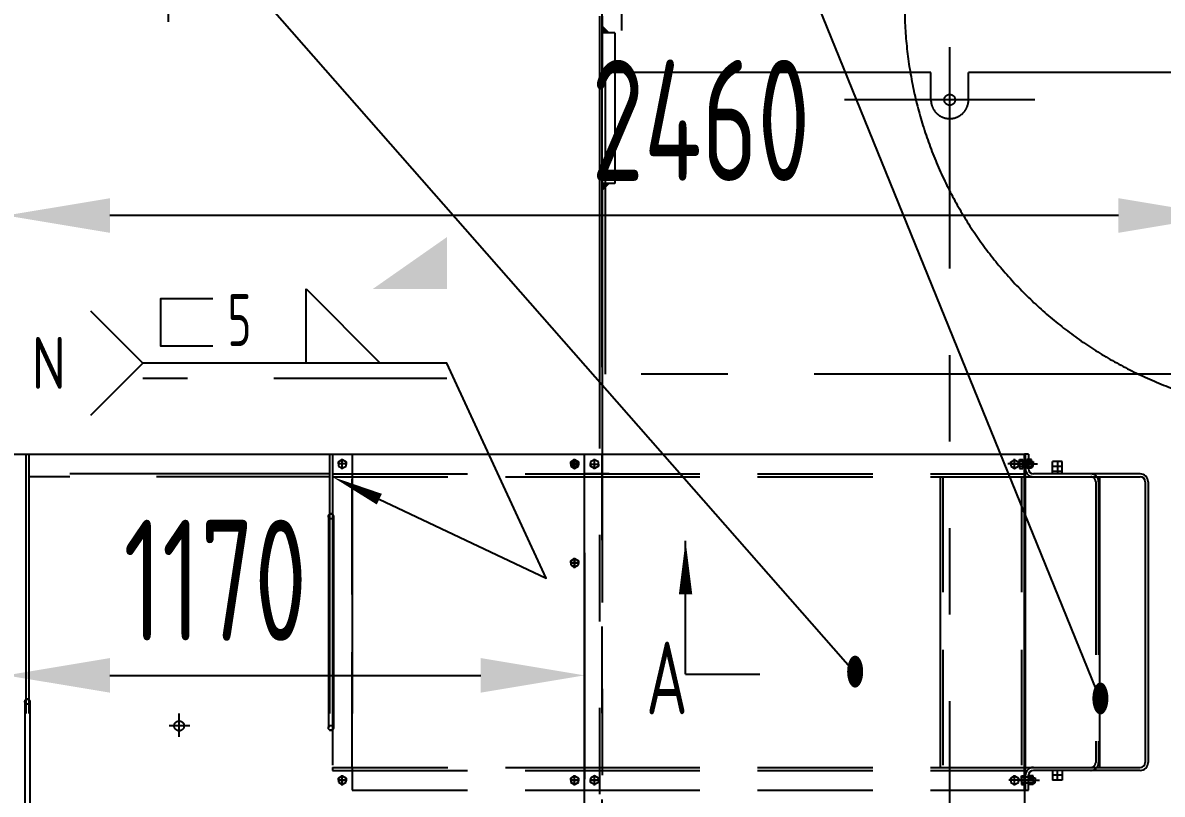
# Model space of a CAD drawing. Header units: millimetres. Extents: x 0 to 29400, y -802 to 20790.
# Drawn here: x 7674 to 9979, y 14981 to 16542 of the extents above; entities that cross this region are included whole.
import ezdxf
from ezdxf.enums import TextEntityAlignment as Align

# ---------------------------------------------------------------- set-up
doc = ezdxf.new("R2010")
doc.units = ezdxf.units.MM
doc.header["$LTSCALE"] = 700
for name, pattern in [('F', [0.75, 0.5, -0.25]), ('G', [2, 1.25, -0.25, 0.25, -0.25]), ('K', [2.5, 1.25, -0.25, 0.25, -0.25, 0.25, -0.25])]:
    doc.linetypes.add(name, pattern=pattern)
for name, color, linetype in [('01', 7, 'Continuous'), ('02', 1, 'Continuous'), ('04', 2, 'F'), ('05', 4, 'G'), ('07', 6, 'K'), ('08', 1, 'Continuous'), ('11', 3, 'Continuous'), ('13', 3, 'Continuous')]:
    doc.layers.add(name, color=color, linetype=linetype)
doc.styles.get("Standard").update_dxf_attribs({"font": 'isocp', "width": 0.707, "bigfont": 'intecad.shx'})
doc.dimstyles.new('INTE', dxfattribs={"dimscale": 70, "dimtxt": 3.5, "dimasz": 3, "dimexe": 3, "dimexo": 0, "dimgap": 1, "dimtad": 1, "dimdec": 0, "dimdsep": 46, "dimtxsty": 'Standard', "dimcen": 0, "dimclrd": 1, "dimclre": 1, "dimclrt": 3, "dimadec": 0, "dimazin": 0, "dimtfac": 1, "dimtdec": 0, "dimtmove": 0, "dimatfit": 0, "dimfxl": 1, "dimarcsym": 0})

# ---------------------------------------------------------------- blocks, each defined once
blk = doc.blocks.new('WERWER')
at = {"layer": '07', "color": 6, "linetype": 'K'}
for p, q in [((40258.5, 26279.1), (40258.5, 28752.1)), ((40961.5, 26478.5), (40961.5, 28676.4)), ((40264.5, 28625.1), (40264.5, 28015.1)), ((40923.5, 28625.1), (40264.5, 28625.1)), ((40923.5, 28570.1), (40923.5, 28625.1)), ((43312.5, 28625.1), (40999.5, 28625.1)), ((40999.5, 28570.1), (40999.5, 28625.1)), ((41133.6, 28570.1), (40748.4, 28570.1)), ((43312.5, 28015.1), (40264.5, 28015.1))]:
    blk.add_line(p, q, dxfattribs=at)
blk.add_circle((40961.5, 28570.1), 11, dxfattribs=at)
blk.add_arc((40961.5, 28570.1), 38, 180, 0, dxfattribs=at)
blk = doc.blocks.new('A$C78D047BC')
at = {"ltscale": 1.5}
for p, q in [((0, 33), (127, 33)), ((0, 33), (0, 22)), ((127, 33), (127, 22))]:
    blk.add_line(p, q, dxfattribs=at)
at = {"layer": '04', "color": 2, "linetype": 'F', "ltscale": 1.5}
for p, q in [((0, 28), (127, 28)), ((22, 0), (0, 22)), ((22, 0), (41.5, 0)), ((85.5, 0), (105, 0)), ((105, 0), (127, 22))]:
    blk.add_line(p, q, dxfattribs=at)
blk.add_arc((63.5, 0), 22, 0, 180, dxfattribs=at)
blk = doc.blocks.new('A$C2A0545B7')
at = {"layer": '04', "color": 2, "linetype": 'F'}
blk.add_circle((63.5, 54.2), 21.1, dxfattribs=at)
at = {"layer": '05', "color": 4, "linetype": 'G'}
blk.add_line((63.5, 109.9), (63.5, 0), dxfattribs=at)
blk.add_blockref('A$C78D047BC', (0, 53.3))
blk = doc.blocks.new('1116d')
at = {"layer": '04', "color": 2, "linetype": 'F'}
for centre in [(13536, 9658.6), (14171, 9658.6)]:
    blk.add_circle(centre, 21.1, dxfattribs=at)
at = {"layer": '04'}
blk.add_arc((13214.8, 9658.6), 21.1, 270, 90, dxfattribs=at)
at = {"layer": '07', "color": 6, "linetype": 'K'}
for p, q in [((14298.5, 9561), (14298.5, 10352)), ((14277.4, 9679.8), (14277.4, 10276.3)), ((14319.7, 9637.5), (14319.7, 10276.3)), ((13536, 9714.3), (13536, 9604.5)), ((14171, 9714.3), (14171, 9604.5)), ((13164.4, 9658.6), (14349, 9658.6)), ((13214.8, 9679.8), (14277.4, 9679.8)), ((14319.7, 9637.5), (14277.4, 9679.8)), ((13214.8, 9637.5), (14319.7, 9637.5))]:
    blk.add_line(p, q, dxfattribs=at)
for centre, start, end in [((14298.5, 10276.3), 0, 180), ((13214.8, 9658.6), 90, 270)]:
    blk.add_arc(centre, 21.1, start, end, dxfattribs=at)
at = {"layer": '07', "color": 6, "linetype": 'K', "rotation": 90}
blk.add_blockref('A$C2A0545B7', (14352.7, 9931.6), dxfattribs=at)
at = {"layer": '07', "color": 6, "linetype": 'K'}
for p in [(13472.5, 9657.8), (14107.5, 9657.8)]:
    blk.add_blockref('A$C78D047BC', p, dxfattribs=at)
blk = doc.blocks.new('werwerwer')
at = {"layer": '07', "linetype": 'K'}
for points in [[(9382.9, 14091.4), (9382.9, 14078.4), (9395.9, 14078.4)], [(9382.9, 13760.4), (9382.9, 13773.4), (9395.9, 13773.4)]]:
    blk.add_hatch(color=6, dxfattribs=at).paths.add_polyline_path(points)
at = {"layer": '07', "color": 6, "linetype": 'K'}
for p, q in [((8504.7, 15675.6), (8504.7, 14026.6)), ((9376.9, 14112.4), (9376.9, 9425.9)), ((9382.9, 9425.9), (9382.9, 14112.4)), ((9382.9, 14091.4), (9395.9, 14078.4)), ((9407.9, 14078.4), (9382.9, 14078.4)), ((9407.9, 14078.4), (9407.9, 13773.4)), ((9382.9, 13760.4), (9395.9, 13773.4)), ((9407.9, 13773.4), (9382.9, 13773.4))]:
    blk.add_line(p, q, dxfattribs=at)
at = {"layer": '07', "color": 6, "linetype": 'K', "rotation": 180}
blk.add_blockref('1116d', (23719.8, 24435.1), dxfattribs=at)
at = {"layer": '07'}
blk.add_blockref('WERWER', (-30876, -14627.3), dxfattribs=at)
blk = doc.blocks.new('*U645')
at = {"layer": '01'}
for p, q in [((0, 8.8), (-8, 4.2)), ((-8, 4.2), (-8, 0)), ((-8, -4.2), (-8, 0)), ((8, 4.2), (0, 8.8)), ((8, 0), (8, 4.2)), ((8, 0), (8, -4.2)), ((0, -8.8), (-8, -4.2)), ((8, -4.2), (0, -8.8))]:
    blk.add_line(p, q, dxfattribs=at)
at = {"layer": '05'}
for p, q in [((-9.9, 0), (9.3, 0)), ((0, -10.6), (0, 10.2))]:
    blk.add_line(p, q, dxfattribs=at)
blk = doc.blocks.new('*D1214')
at = {"layer": '08', "color": 1, "lineweight": -2, "ltscale": 1.166667}
for p, q in [((7640.3, 15591.7), (7640.3, 16361.8)), ((10100.3, 15468.9), (10100.3, 16361.8)), ((9890.3, 16151.8), (7850.3, 16151.8))]:
    blk.add_line(p, q, dxfattribs=at)
at = {"layer": '08', "color": 1, "ltscale": 1.166667}
for points in [[(7850.3, 16186.8), (7850.3, 16116.8), (7640.3, 16151.8)], [(9890.3, 16186.8), (9890.3, 16116.8), (10100.3, 16151.8)]]:
    blk.add_solid(points, dxfattribs=at)
at = {"layer": 'Defpoints', "color": 0, "ltscale": 1.166667}
for p in [(7640.3, 16151.8), (7640.3, 15591.7), (10100.3, 15468.9)]:
    blk.add_point(p, dxfattribs=at)
at = {"layer": '08', "color": 3, "ltscale": 1.166667, "insert": (9045.5, 16344.3), "char_height": 245, "attachment_point": 5}
blk.add_mtext('2460', dxfattribs=at)
blk = doc.blocks.new('*D1215')
at = {"layer": '08', "color": 1, "lineweight": -2, "ltscale": 1.166667}
for p, q in [((7640.3, 15508), (7640.3, 15011.2)), ((8810.3, 15468.9), (8810.3, 15011.2)), ((7850.3, 15221.2), (8600.3, 15221.2))]:
    blk.add_line(p, q, dxfattribs=at)
at = {"layer": '08', "color": 1, "ltscale": 1.166667}
for points in [[(7850.3, 15256.2), (7850.3, 15186.2), (7640.3, 15221.2)], [(8600.3, 15256.2), (8600.3, 15186.2), (8810.3, 15221.2)]]:
    blk.add_solid(points, dxfattribs=at)
at = {"layer": 'Defpoints', "color": 0, "ltscale": 1.166667}
for p in [(7640.3, 15508), (8810.3, 15468.9), (8810.3, 15221.2)]:
    blk.add_point(p, dxfattribs=at)
at = {"layer": '08', "color": 3, "ltscale": 1.166667, "insert": (8063.3, 15413.7), "char_height": 245, "attachment_point": 5}
blk.add_mtext('1170', dxfattribs=at)
blk = doc.blocks.new('*U1361')
at = {"layer": '01'}
for p, q in [((0, 8.8), (-8, 4.2)), ((-8, 4.2), (-8, 0)), ((-8, -4.2), (-8, 0)), ((8, 4.2), (0, 8.8)), ((8, 0), (8, 4.2)), ((8, 0), (8, -4.2)), ((0, -8.8), (-8, -4.2)), ((8, -4.2), (0, -8.8))]:
    blk.add_line(p, q, dxfattribs=at)
at = {"layer": '05'}
for p, q in [((-9.9, 0), (9.3, 0)), ((0, -10.6), (0, 10.2))]:
    blk.add_line(p, q, dxfattribs=at)
blk = doc.blocks.new('SDRWER')
at = {"layer": '01', "color": 7, "linetype": 'Continuous', "ltscale": 1.5}
blk.add_line((-5572.1, 12540.5), (-4402.1, 12540.5), dxfattribs=at)
at = {"layer": '01', "ltscale": 1.5}
blk.add_line((-4402.1, 7440.5), (-4402.1, 12540.5), dxfattribs=at)
at = {"layer": '04', "color": 2, "linetype": 'F', "ltscale": 1.5}
for p, q in [((-5532.1, 12540.5), (-5532.1, 7440.5)), ((-5526.1, 12540.5), (-5526.1, 7440.5)), ((-4918.1, 12540.5), (-4918.1, 7440.5)), ((-4912.1, 12540.5), (-4912.1, 7440.5)), ((-4872.1, 12540.5), (-4872.1, 7440.5)), ((-4918.1, 12500.5), (-5526.1, 12500.5)), ((-4920.1, 12414.5), (-4920.1, 11986.5)), ((-4910.1, 12414.5), (-4910.1, 11986.5)), ((-5534.1, 12039.5), (-5534.1, 11449.5)), ((-5524.1, 12039.5), (-5524.1, 11449.5))]:
    blk.add_line(p, q, dxfattribs=at)
at = {"layer": '04', "color": 2, "linetype": 'F'}
for p, q in [((-4918.1, 12494.5), (-5526.1, 12494.5)), ((-4912.1, 12419.5), (-4918.1, 12419.5)), ((-5526.1, 12044.5), (-5532.1, 12044.5))]:
    blk.add_line(p, q, dxfattribs=at)
at = {"layer": '04'}
blk.add_line((-4912.1, 11981.5), (-4918.1, 11981.5), dxfattribs=at)
at = {"layer": '04', "color": 2, "linetype": 'F'}
for centre, radius in [((-4915.1, 12414.5), 5), ((-5529.1, 12039.5), 5), ((-5222.1, 11990.5), 10), ((-4915.1, 11986.5), 5)]:
    blk.add_circle(centre, radius, dxfattribs=at)
at = {"layer": '05', "ltscale": 1.5}
for p, q in [((-4430.5, 12520.5), (-4413.6, 12520.5)), ((-4422.1, 12528.9), (-4422.1, 12512)), ((-4900.5, 11880.5), (-4883.6, 11880.5)), ((-4892.1, 11872), (-4892.1, 11888.9)), ((-4430.5, 11880.5), (-4413.6, 11880.5)), ((-4422.1, 11872), (-4422.1, 11888.9))]:
    blk.add_line(p, q, dxfattribs=at)
at = {"layer": '05'}
for p, q in [((-5222.1, 11968.1), (-5222.1, 12015.9)), ((-5200.8, 11990.5), (-5242.5, 11990.5))]:
    blk.add_line(p, q, dxfattribs=at)
at = {"layer": '01', "ltscale": 1.5, "xscale": -1}
for p in [(-4892.1, 12520.5), (-4422.1, 12520.5), (-4892.1, 11880.5), (-4422.1, 11880.5)]:
    blk.add_blockref('*U1361', p, dxfattribs=at)
blk = doc.blocks.new('*U1424', base_point=(7590.3, 12979.9))
at = {"layer": '01'}
blk.add_lwpolyline([(7537.1, 13360.2), (7687.1, 13210.2), (7537.1, 13210.2)], close=True, dxfattribs=at)
blk.add_lwpolyline([(7348.1, 13244.7), (7243.1, 13244.7), (7243.1, 13340.7), (7348.1, 13340.7)], dxfattribs=at)
blk.add_solid([(7822.1, 13465.2), (7672.1, 13360.2), (7822.1, 13210.2), (7822.1, 13360.2)], dxfattribs=at)
at = {"layer": '02'}
for points in [[(7101.1, 13316.2), (7207.1, 13210.2), (7101.1, 13104.1)], [(7685.2, 12934.8), (8022.4, 12774.8), (7822.1, 13210.2), (7207.1, 13210.2)]]:
    blk.add_lwpolyline(points, dxfattribs=at)
blk.add_lwpolyline([(7590.3, 12979.9, 0, 24, 0), (7685.2, 12934.8, 24, 24, 0)], format="xyseb", dxfattribs=at)
at = {"layer": '04'}
blk.add_line((7822.1, 13178.7), (7207.1, 13178.7), dxfattribs=at)
at = {"layer": '13', "width": 0.707}
blk.add_text('5', height=105, dxfattribs=at).set_placement((7378.1, 13244.7))
at = {"layer": '13', "width": 1.010989}
blk.add_text('N', height=105, dxfattribs=at).set_placement((6982.1, 13157.7), (7051.1, 13157.7), align=Align.FIT)
blk = doc.blocks.new('*U1556')
at = {"layer": '01'}
for p, q in [((0, 8.8), (-8, 4.2)), ((-8, 4.2), (-8, 0)), ((-8, -4.2), (-8, 0)), ((8, 4.2), (0, 8.8)), ((8, 0), (8, 4.2)), ((8, 0), (8, -4.2)), ((0, -8.8), (-8, -4.2)), ((8, -4.2), (0, -8.8))]:
    blk.add_line(p, q, dxfattribs=at)
at = {"layer": '05'}
for p, q in [((-9.9, 0), (9.3, 0)), ((0, -10.6), (0, 10.2))]:
    blk.add_line(p, q, dxfattribs=at)
blk = doc.blocks.new('m')
at = {"layer": '02', "linetype": 'Continuous', "ltscale": 0.666667}
h = blk.add_hatch(dxfattribs=at)
h.set_pattern_fill('ANSI37', color=1, scale=20, style=0)
h.set_pattern_definition([(45, (-7995.325, 11361.31), (-44.9013, 44.9013), []), (135, (-7995.325, 11361.31), (-44.9013, -44.9013), [])])
h.paths.add_polyline_path([(-6865.4, 12763.5), (-7130.3, 12763.5), (-7183.8, 12498.8), (-6865.4, 12498.8)])
at = {"layer": '01', "color": 7, "linetype": 'Continuous', "ltscale": 0.666667}
for p, q in [((-8053.6, 13645.9), (-6693.6, 13645.9)), ((-6693.6, 13645.9), (-6693.6, 12165.9)), ((-7563.6, 13634.7), (-7571.6, 13630.1)), ((-7571.6, 13630.1), (-7571.6, 13625.9)), ((-7571.6, 13621.7), (-7571.6, 13625.9)), ((-7563.6, 13617.1), (-7571.6, 13621.7)), ((-7555.6, 13630.1), (-7563.6, 13634.7)), ((-7555.6, 13621.7), (-7563.6, 13617.1)), ((-7555.6, 13625.9), (-7555.6, 13630.1)), ((-7555.6, 13625.9), (-7555.6, 13621.7)), ((-6863.9, 13599.9), (-6863.9, 13011.9)), ((-7612.1, 12985.9), (-7595.1, 12985.9)), ((-7611.6, 12990.1), (-7603.6, 12994.7)), ((-7611.6, 12985.9), (-7611.6, 12990.1)), ((-7611.6, 12985.9), (-7611.6, 12981.7)), ((-7611.6, 12981.7), (-7603.6, 12977.1)), ((-7603.6, 12994.7), (-7595.6, 12990.1)), ((-7603.6, 12977.4), (-7603.6, 12994.4)), ((-7603.6, 12977.1), (-7595.6, 12981.7)), ((-7595.6, 12990.1), (-7595.6, 12985.9)), ((-7595.6, 12981.7), (-7595.6, 12985.9)), ((-7563.6, 12994.7), (-7571.6, 12990.1)), ((-7571.6, 12990.1), (-7571.6, 12985.9)), ((-7571.6, 12981.7), (-7571.6, 12985.9)), ((-7563.6, 12977.1), (-7571.6, 12981.7)), ((-7555.6, 12990.1), (-7563.6, 12994.7)), ((-7555.6, 12981.7), (-7563.6, 12977.1)), ((-7555.6, 12985.9), (-7555.6, 12990.1)), ((-7555.6, 12985.9), (-7555.6, 12981.7)), ((-6693.6, 12215.9), (-6693.6, 12165.9)), ((-7583.6, 12165.9), (-6693.6, 12165.9))]:
    blk.add_line(p, q, dxfattribs=at)
at = {"layer": '01', "ltscale": 0.666667}
blk.add_line((-7583.6, 12165.9), (-7583.6, 13645.9), dxfattribs=at)
blk.add_circle((-7603.6, 13625.9), 6, dxfattribs=at)
at = {"layer": '04', "color": 2, "linetype": 'F', "ltscale": 0.666667}
for p, q in [((-8053.6, 13645.9), (-8053.6, 13599.9)), ((-7611.6, 13630.1), (-7603.6, 13634.7)), ((-7611.6, 13625.9), (-7611.6, 13630.1)), ((-7611.6, 13625.9), (-7611.6, 13621.7)), ((-7611.6, 13621.7), (-7603.6, 13617.1)), ((-7603.6, 13634.7), (-7595.6, 13630.1)), ((-7603.6, 13617.1), (-7595.6, 13621.7)), ((-7595.6, 13630.1), (-7595.6, 13625.9)), ((-7595.6, 13621.7), (-7595.6, 13625.9)), ((-8093.6, 13605.9), (-8053.6, 13605.9)), ((-8093.6, 13605.9), (-8093.6, 13599.9)), ((-8093.6, 13599.9), (-8093.6, 13011.9)), ((-8093.6, 13599.9), (-7583.6, 13599.9)), ((-8053.6, 13605.9), (-7583.6, 13605.9)), ((-8053.6, 13011.9), (-8053.6, 13599.9)), ((-7633.6, 13605.9), (-7583.6, 13605.9)), ((-7583.6, 13605.9), (-6693.6, 13605.9)), ((-7533.6, 13605.9), (-7583.6, 13605.9)), ((-7583.6, 13599.9), (-6693.6, 13599.9)), ((-6858.8, 13599.9), (-6858.8, 13011.9)), ((-6699.6, 13599.9), (-6699.6, 13011.9)), ((-8093.6, 13011.9), (-7583.6, 13011.9)), ((-8093.6, 13011.9), (-8093.6, 13005.9)), ((-8093.6, 13005.9), (-8053.6, 13005.9)), ((-8053.6, 13011.9), (-8053.6, 12965.9)), ((-8053.6, 13005.9), (-7583.6, 13005.9)), ((-7583.6, 13011.9), (-6693.6, 13011.9)), ((-7583.6, 13005.9), (-6693.6, 13005.9)), ((-8053.6, 12965.9), (-7583.6, 12965.9)), ((-7583.6, 12965.9), (-6693.6, 12965.9)), ((-7533.6, 12625.9), (-7583.6, 12625.9)), ((-7539.6, 12545.9), (-7539.6, 12625.9)), ((-7533.6, 12545.9), (-7533.6, 12625.9)), ((-6743.6, 12545.9), (-6743.6, 12625.9)), ((-6743.6, 12625.9), (-6693.6, 12625.9)), ((-6737.6, 12545.9), (-6737.6, 12625.9)), ((-7533.6, 12545.9), (-7583.6, 12545.9)), ((-6743.6, 12545.9), (-6693.6, 12545.9)), ((-7583.6, 12215.9), (-7583.6, 12165.9)), ((-7583.6, 12215.9), (-7503.6, 12215.9)), ((-7503.6, 12215.9), (-7503.6, 12165.9)), ((-7178.6, 12215.9), (-7178.6, 12165.9)), ((-7178.6, 12215.9), (-7098.6, 12215.9)), ((-7098.6, 12215.9), (-7098.6, 12165.9)), ((-6773.6, 12215.9), (-6773.6, 12165.9)), ((-6773.6, 12215.9), (-6693.6, 12215.9)), ((-7583.6, 12209.9), (-7503.6, 12209.9)), ((-7178.6, 12209.9), (-7098.6, 12209.9)), ((-6773.6, 12209.9), (-6693.6, 12209.9))]:
    blk.add_line(p, q, dxfattribs=at)
at = {"layer": '05', "ltscale": 0.666667}
for p, q in [((-7593.7, 13625.9), (-7612.9, 13625.9)), ((-7612.1, 13625.9), (-7595.1, 13625.9)), ((-7603.6, 13615.3), (-7603.6, 13636.1)), ((-7603.6, 13634.4), (-7603.6, 13617.4)), ((-7573.5, 13625.9), (-7554.2, 13625.9)), ((-7563.6, 13615.3), (-7563.6, 13636.1)), ((-7593.7, 12985.9), (-7612.9, 12985.9)), ((-7603.6, 12975.3), (-7603.6, 12996.1)), ((-7573.5, 12985.9), (-7554.2, 12985.9)), ((-7555.1, 12985.9), (-7572.1, 12985.9)), ((-7563.6, 12975.3), (-7563.6, 12996.1)), ((-7563.6, 12977.4), (-7563.6, 12994.4)), ((-6713.6, 12977.4), (-6713.6, 12994.4)), ((-7555.1, 12585.9), (-7572.1, 12585.9)), ((-7563.6, 12594.4), (-7563.6, 12577.4)), ((-6722.1, 12585.9), (-6705.1, 12585.9)), ((-6713.6, 12594.4), (-6713.6, 12577.4)), ((-7543.6, 12194.4), (-7543.6, 12177.4)), ((-7138.6, 12194.4), (-7138.6, 12177.4)), ((-6733.6, 12194.4), (-6733.6, 12177.4)), ((-7535.1, 12185.9), (-7552.1, 12185.9)), ((-7130.1, 12185.9), (-7147.1, 12185.9)), ((-6725.1, 12185.9), (-6742.1, 12185.9))]:
    blk.add_line(p, q, dxfattribs=at)
at = {"layer": '01', "ltscale": 0.666667, "xscale": -1}
for p in [(-6713.6, 13625.9), (-6713.6, 12985.9)]:
    blk.add_blockref('*U1556', p, dxfattribs=at)
at = {"layer": '01', "ltscale": 0.666667, "xscale": -1, "rotation": 90}
blk.add_blockref('*U1556', (-7563.6, 12585.9), dxfattribs=at)
at = {"layer": '01', "ltscale": 0.666667}
for p, rotation in [((-6713.6, 12585.9), 270), ((-7543.6, 12185.9), 180), ((-7138.6, 12185.9), 180), ((-6733.6, 12185.9), 180)]:
    blk.add_blockref('*U1556', p, dxfattribs=dict(at, rotation=rotation))
blk = doc.blocks.new('*U1574')
at = {"layer": '01'}
for p, q in [((-9.5, 8.8), (0, 8.8)), ((-9.5, 0), (-9.5, 8.8)), ((-9.5, 5), (0, 5)), ((0, 8.8), (0, 0)), ((0, -8.8), (0, 0)), ((-9.5, 0), (-9.5, -8.8)), ((-9.5, -5), (0, -5)), ((-9.5, -8.8), (0, -8.8))]:
    blk.add_line(p, q, dxfattribs=at)
at = {"layer": '05'}
blk.add_line((-10.6, 0), (1.1, 0), dxfattribs=at)
blk = doc.blocks.new('RREW')
at = {"layer": '01'}
for p, q in [((9182.2, 19409.8), (9182.2, 19418.6)), ((9182.2, 19418.6), (9188.6, 19418.6)), ((9188.6, 19414.8), (9182.2, 19414.8)), ((9182.2, 19409.8), (9182.2, 19400.9)), ((9188.6, 19418.6), (9188.6, 19409.8)), ((9188.6, 19400.9), (9188.6, 19409.8)), ((9196.6, 19414.8), (9210, 19414.8)), ((9210, 19414.8), (9210, 19409.8)), ((9210, 19404.8), (9210, 19409.8)), ((9248.6, 19389.8), (9248.6, 19414.8)), ((9268.6, 19389.8), (9268.6, 19414.8)), ((9188.6, 19404.8), (9182.2, 19404.8)), ((9182.2, 19400.9), (9188.6, 19400.9)), ((9196.6, 19404.8), (9210, 19404.8)), ((9344.2, 19383.8), (9344.2, 18795.8)), ((9426.2, 18789.8), (9210.2, 18789.8)), ((9248.6, 18789.8), (9248.6, 18769.8)), ((9268.6, 18789.8), (9268.6, 18769.8)), ((9185.8, 18769.8), (9185.8, 18778.6)), ((9185.8, 18778.6), (9192.2, 18778.6)), ((9192.2, 18774.8), (9185.8, 18774.8)), ((9185.8, 18769.8), (9185.8, 18760.9)), ((9192.2, 18764.8), (9185.8, 18764.8)), ((9192.2, 18778.6), (9192.2, 18769.8)), ((9192.2, 18760.9), (9192.2, 18769.8)), ((9200.2, 18774.8), (9213.6, 18774.8)), ((9200.2, 18764.8), (9213.6, 18764.8)), ((9213.6, 18774.8), (9213.6, 18769.8)), ((9213.6, 18764.8), (9213.6, 18769.8)), ((9185.8, 18760.9), (9192.2, 18760.9)), ((9192.2, 18749.8), (9200.2, 18749.8))]:
    blk.add_line(p, q, dxfattribs=at)
at = {"layer": '01', "color": 7, "linetype": 'Continuous'}
for p, q in [((9200.2, 19429.8), (9192.2, 19429.8)), ((9192.2, 18749.8), (9192.2, 19429.8)), ((9194.2, 18749.8), (9194.2, 19429.8)), ((9200.2, 19429.8), (9200.2, 19399.8)), ((9268.6, 19414.8), (9248.6, 19414.8)), ((9194.2, 19383.8), (9426.2, 19383.8)), ((9426.2, 19389.8), (9210.2, 19389.8)), ((9268.6, 19394.8), (9248.6, 19394.8)), ((9436.2, 19373.8), (9436.2, 18805.8)), ((9442.2, 19373.8), (9442.2, 18805.8)), ((9194.2, 18795.8), (9426.2, 18795.8)), ((9200.2, 18749.8), (9200.2, 18779.8)), ((9268.6, 18769.8), (9248.6, 18769.8))]:
    blk.add_line(p, q, dxfattribs=at)
for centre, radius, start, end in [((9210.2, 19399.8), 16, 180, 270), ((9210.2, 19399.8), 10, 180, 270), ((9426.2, 19373.8), 16, 0, 90), ((9426.2, 19373.8), 10, 0, 90), ((9210.2, 18779.8), 16, 90, 180), ((9210.2, 18779.8), 10, 90, 180), ((9426.2, 18805.8), 10, 270, 0), ((9426.2, 18805.8), 16, 270, 0)]:
    blk.add_arc(centre, radius, start, end, dxfattribs=at)
at = {"layer": '02'}
for p, q in [((9210, 19413.8), (9206.1, 19413.8)), ((9210, 19405.8), (9206.1, 19405.8)), ((9213.6, 18773.8), (9209.7, 18773.8)), ((9213.6, 18765.8), (9209.7, 18765.8))]:
    blk.add_line(p, q, dxfattribs=at)
at = {"layer": '04', "color": 2, "linetype": 'F'}
for p, q in [((9196.6, 19415.8), (9188.6, 19415.8)), ((9196.6, 19403.8), (9188.6, 19403.8)), ((9336.2, 19373.8), (9336.2, 18805.8)), ((9342.2, 19373.8), (9342.2, 18805.8)), ((9200.2, 18775.8), (9192.2, 18775.8)), ((9200.2, 18763.8), (9192.2, 18763.8))]:
    blk.add_line(p, q, dxfattribs=at)
for centre, radius, start, end in [((9326.2, 19373.8), 16, 0, 90), ((9326.2, 19373.8), 10, 0, 90), ((9326.2, 18805.8), 10, 270, 0), ((9326.2, 18805.8), 16, 270, 0)]:
    blk.add_arc(centre, radius, start, end, dxfattribs=at)
at = {"layer": '05'}
for p, q in [((9210.9, 19409.8), (9158.7, 19409.8)), ((9178.5, 19409.8), (9218.6, 19409.8)), ((9210.9, 18769.8), (9160.4, 18769.8)), ((9182.1, 18769.8), (9222.2, 18769.8))]:
    blk.add_line(p, q, dxfattribs=at)
at = {"layer": '05', "color": 4, "linetype": 'G'}
for p, q in [((9258.6, 19414.8), (9258.6, 19392)), ((9268.6, 19404.8), (9248.6, 19404.8)), ((9258.6, 18769.8), (9258.6, 18787.5)), ((9268.6, 18779.8), (9248.6, 18779.8))]:
    blk.add_line(p, q, dxfattribs=at)
at = {"rotation": 180}
for p in [(9196.6, 19409.8), (9200.2, 18769.8)]:
    blk.add_blockref('*U1574', p, dxfattribs=at)

msp = doc.modelspace()

# ---------------------------------------------------------------- linework, layer by layer
at = {"layer": '01', "ltscale": 1.166667}
msp.add_line((9014.7, 15223.4), (9164.7, 15223.4), dxfattribs=at)
at = {"layer": '01', "color": 7, "linetype": 'Continuous', "ltscale": 1.166667}
for p, q in [((8781.9, 15008.9), (8798.8, 15008.9)), ((8790.3, 15000.5), (8790.3, 15017.4))]:
    msp.add_line(p, q, dxfattribs=at)
at = {"layer": '02', "ltscale": 1.166667}
for p, q in [((9853.8, 15171.4), (8560.1, 18357.3)), ((9357.7, 15225.7), (6713.4, 18238.4)), ((9014.7, 15223.4), (9014.7, 15493.4))]:
    msp.add_line(p, q, dxfattribs=at)
msp.add_lwpolyline([(9014.7, 15493.4, 0, 27, 0), (9014.7, 15385.4, 0, 0, 0)], format="xyseb", dxfattribs=at)
at = {"layer": '05', "ltscale": 1.166667}
for p, q in [((8781.9, 15448.9), (8798.8, 15448.9)), ((8790.3, 15457.4), (8790.3, 15440.5))]:
    msp.add_line(p, q, dxfattribs=at)
at = {"layer": '07', "color": 6, "linetype": 'K', "ltscale": 1.166667}
msp.add_arc((10287.6, 16580.4), 830, 180.8629, 270, dxfattribs=at)

# ---------------------------------------------------------------- block references
at = {"layer": '01', "ltscale": 1.166667}
msp.add_blockref('*U1424', (8300.3, 15622.9), dxfattribs=at)
at = {"layer": '01', "ltscale": 1.166667, "xscale": -1}
for p in [(8790.3, 15448.9), (8790.3, 15008.9)]:
    msp.add_blockref('*U645', p, dxfattribs=at)
at = {"layer": '04', "ltscale": 1.166667}
for name, p in [('SDRWER', (13212.4, 3128.5)), ('m', (16393.9, 2023))]:
    msp.add_blockref(name, p, dxfattribs=at)
at = {"layer": '11', "color": 3, "linetype": 'Continuous', "ltscale": 1.166667}
msp.add_blockref('werwerwer', (-536.5, 2443.1), dxfattribs=at)
at = {"layer": '11', "ltscale": 1.166667}
msp.add_blockref('RREW', (508.1, -3760.8), dxfattribs=at)

# ---------------------------------------------------------------- texts
at = {"layer": '01', "color": 7, "linetype": 'Continuous', "ltscale": 1.166667, "width": 0.707}
msp.add_text('A', height=147, dxfattribs=at).set_placement((8935, 15098.5), align=Align.BOTTOM_LEFT)
at = {"layer": '02', "ltscale": 1.166667, "width": 0.605172}
for p, p2 in [((9339.7, 15195.7), (9375.7, 15195.7)), ((9835.8, 15141.4), (9871.8, 15141.4))]:
    msp.add_text('●', height=60, dxfattribs=at).set_placement(p, p2, align=Align.FIT)

# ---------------------------------------------------------------- dimensions: what is measured, and where the dimension line sits
at = {"layer": '08', "ltscale": 1.166667}
for base, p1, p2, picture, middle in [((7640.3, 16151.8), (10100.3, 15468.9), (7640.3, 15591.7), '*D1214', (9045.5, 16151.8)), ((8810.3, 15221.2), (7640.3, 15508), (8810.3, 15468.9), '*D1215', (8063.3, 15221.2))]:
    dim = msp.add_linear_dim(base=base, p1=p1, p2=p2, dimstyle='INTE', dxfattribs=at)
    dim.commit()
    dim.dimension.update_dxf_attribs({"geometry": picture, "text_midpoint": middle, "dimtype": 160})

doc.saveas('drawing.dxf')
